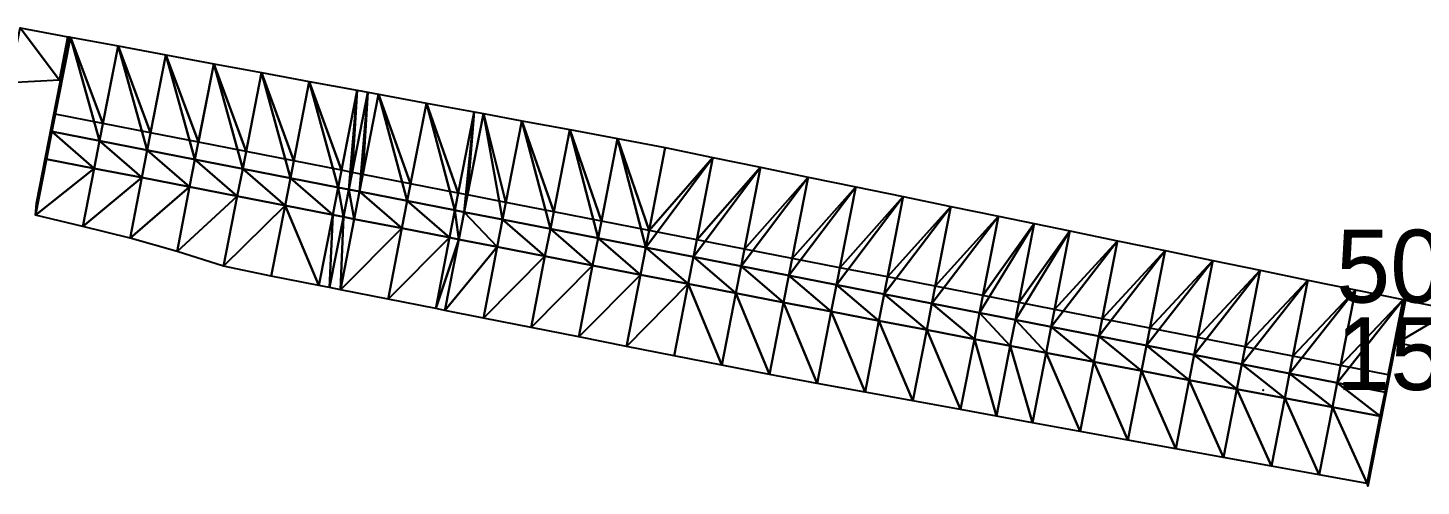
# Model space of a CAD drawing. Header units: metres. Extents: x 1882598 to 1885460, y 3171405 to 3171756.
# Drawn here: x 1884327.96 to 1884356.63, y 3171542.29 to 3171551.72 of the extents above; entities that cross this region are included whole.
import ezdxf

# ---------------------------------------------------------------- set-up
doc = ezdxf.new("R2010")
doc.units = ezdxf.units.M
doc.header["$MEASUREMENT"] = 0
doc.layers.add('pntelev', color=2, linetype='Continuous')
doc.layers.add('pntno', color=3, linetype='Continuous')
doc.layers.add('Triangles surfaces projet', color=7, linetype='Continuous', true_color=0x848484)

msp = doc.modelspace()

# ---------------------------------------------------------------- linework, layer by layer
msp.add_point((1884353.381, 3171544.266, 152.299))
at = {"layer": 'Triangles surfaces projet'}
for points in [[(1884328.614, 3171550.643, 150.926), (1884327.584, 3171550.587, 150.913), (1884327.806, 3171551.722, 150.942), (1884328.614, 3171550.643, 150.926)], [(1884328.614, 3171550.643, 151.276), (1884327.584, 3171550.587, 151.263), (1884327.806, 3171551.722, 151.292), (1884328.614, 3171550.643, 151.276)], [(1884328.614, 3171550.643, 150.926), (1884327.806, 3171551.722, 150.942), (1884328.79, 3171551.54, 150.949), (1884328.614, 3171550.643, 150.926)], [(1884328.79, 3171551.54, 151.299), (1884328.614, 3171550.643, 151.276), (1884327.806, 3171551.722, 151.292), (1884328.79, 3171551.54, 151.299)], [(1884329.441, 3171549.397, 150.907), (1884328.459, 3171549.589, 150.9), (1884328.839, 3171551.531, 150.949), (1884329.441, 3171549.397, 150.907)], [(1884328.839, 3171551.531, 150.949), (1884328.459, 3171549.589, 150.9), (1884328.481, 3171549.833, 150.906), (1884328.839, 3171551.531, 150.949)], [(1884328.481, 3171549.833, 150.906), (1884328.639, 3171550.638, 150.926), (1884328.814, 3171551.535, 150.949), (1884328.481, 3171549.833, 150.906)], [(1884328.481, 3171549.833, 150.906), (1884328.814, 3171551.535, 150.949), (1884328.839, 3171551.531, 150.949), (1884328.481, 3171549.833, 150.906)], [(1884328.528, 3171549.942, 151.259), (1884328.839, 3171551.531, 151.299), (1884329.509, 3171549.75, 151.266), (1884328.528, 3171549.942, 151.259)], [(1884328.839, 3171551.531, 151.299), (1884328.528, 3171549.942, 151.259), (1884328.55, 3171550.185, 151.265), (1884328.839, 3171551.531, 151.299)], [(1884328.55, 3171550.185, 151.265), (1884328.814, 3171551.535, 151.299), (1884328.839, 3171551.531, 151.299), (1884328.55, 3171550.185, 151.265)], [(1884328.814, 3171551.535, 151.299), (1884328.55, 3171550.185, 151.265), (1884328.639, 3171550.638, 151.276), (1884328.814, 3171551.535, 151.299)], [(1884328.614, 3171550.643, 150.926), (1884328.79, 3171551.54, 150.949), (1884328.639, 3171550.638, 150.926), (1884328.614, 3171550.643, 150.926)], [(1884328.614, 3171550.643, 151.276), (1884328.79, 3171551.54, 151.299), (1884328.639, 3171550.638, 151.276), (1884328.614, 3171550.643, 151.276)], [(1884328.814, 3171551.535, 150.949), (1884328.639, 3171550.638, 150.926), (1884328.79, 3171551.54, 150.949), (1884328.814, 3171551.535, 150.949)], [(1884328.814, 3171551.535, 151.299), (1884328.639, 3171550.638, 151.276), (1884328.79, 3171551.54, 151.299), (1884328.814, 3171551.535, 151.299)], [(1884328.839, 3171551.531, 150.949), (1884329.822, 3171551.349, 150.957), (1884329.441, 3171549.397, 150.907), (1884328.839, 3171551.531, 150.949)], [(1884329.509, 3171549.75, 151.266), (1884328.839, 3171551.531, 151.299), (1884329.822, 3171551.349, 151.307), (1884329.509, 3171549.75, 151.266)], [(1884329.822, 3171551.349, 150.957), (1884330.422, 3171549.205, 150.914), (1884329.441, 3171549.397, 150.907), (1884329.822, 3171551.349, 150.957)], [(1884330.491, 3171549.558, 151.273), (1884329.509, 3171549.75, 151.266), (1884329.822, 3171551.349, 151.307), (1884330.491, 3171549.558, 151.273)], [(1884330.422, 3171549.205, 150.914), (1884329.822, 3171551.349, 150.957), (1884330.805, 3171551.166, 150.964), (1884330.422, 3171549.205, 150.914)], [(1884330.805, 3171551.166, 151.314), (1884330.491, 3171549.558, 151.273), (1884329.822, 3171551.349, 151.307), (1884330.805, 3171551.166, 151.314)], [(1884331.403, 3171549.013, 150.921), (1884330.422, 3171549.205, 150.914), (1884330.805, 3171551.166, 150.964), (1884331.403, 3171549.013, 150.921)], [(1884331.472, 3171549.366, 151.28), (1884330.491, 3171549.558, 151.273), (1884330.805, 3171551.166, 151.314), (1884331.472, 3171549.366, 151.28)], [(1884330.805, 3171551.166, 150.964), (1884331.789, 3171550.984, 150.972), (1884331.403, 3171549.013, 150.921), (1884330.805, 3171551.166, 150.964)], [(1884331.789, 3171550.984, 151.322), (1884331.472, 3171549.366, 151.28), (1884330.805, 3171551.166, 151.314), (1884331.789, 3171550.984, 151.322)], [(1884332.385, 3171548.822, 150.928), (1884331.403, 3171549.013, 150.921), (1884331.789, 3171550.984, 150.972), (1884332.385, 3171548.822, 150.928)], [(1884332.454, 3171549.174, 151.287), (1884331.472, 3171549.366, 151.28), (1884331.789, 3171550.984, 151.322), (1884332.454, 3171549.174, 151.287)], [(1884332.772, 3171550.802, 150.979), (1884332.385, 3171548.822, 150.928), (1884331.789, 3171550.984, 150.972), (1884332.772, 3171550.802, 150.979)], [(1884332.772, 3171550.802, 151.329), (1884332.454, 3171549.174, 151.287), (1884331.789, 3171550.984, 151.322), (1884332.772, 3171550.802, 151.329)], [(1884332.385, 3171548.822, 150.928), (1884332.772, 3171550.802, 150.979), (1884333.366, 3171548.63, 150.936), (1884332.385, 3171548.822, 150.928)], [(1884333.435, 3171548.982, 151.295), (1884332.454, 3171549.174, 151.287), (1884332.772, 3171550.802, 151.329), (1884333.435, 3171548.982, 151.295)], [(1884332.772, 3171550.802, 150.979), (1884333.755, 3171550.62, 150.986), (1884333.366, 3171548.63, 150.936), (1884332.772, 3171550.802, 150.979)], [(1884333.755, 3171550.62, 151.336), (1884333.435, 3171548.982, 151.295), (1884332.772, 3171550.802, 151.329), (1884333.755, 3171550.62, 151.336)], [(1884328.368, 3171549.255, 150.891), (1884328.145, 3171548.115, 152.052), (1884328.639, 3171550.638, 150.926), (1884328.368, 3171549.255, 150.891)], [(1884328.368, 3171549.255, 150.891), (1884328.639, 3171550.638, 150.926), (1884328.481, 3171549.833, 150.906), (1884328.368, 3171549.255, 150.891)], [(1884334.348, 3171548.438, 150.943), (1884333.366, 3171548.63, 150.936), (1884333.755, 3171550.62, 150.986), (1884334.348, 3171548.438, 150.943)], [(1884334.416, 3171548.79, 151.302), (1884333.435, 3171548.982, 151.295), (1884333.755, 3171550.62, 151.336), (1884334.416, 3171548.79, 151.302)], [(1884334.739, 3171550.438, 150.994), (1884334.348, 3171548.438, 150.943), (1884333.755, 3171550.62, 150.986), (1884334.739, 3171550.438, 150.994)], [(1884334.739, 3171550.438, 151.344), (1884334.416, 3171548.79, 151.302), (1884333.755, 3171550.62, 151.336), (1884334.739, 3171550.438, 151.344)], [(1884334.348, 3171548.438, 150.943), (1884334.739, 3171550.438, 150.994), (1884334.568, 3171548.395, 150.944), (1884334.348, 3171548.438, 150.943)], [(1884334.637, 3171548.747, 151.303), (1884334.416, 3171548.79, 151.302), (1884334.739, 3171550.438, 151.344), (1884334.637, 3171548.747, 151.303)], [(1884334.96, 3171550.397, 150.995), (1884334.568, 3171548.395, 150.944), (1884334.739, 3171550.438, 150.994), (1884334.96, 3171550.397, 150.995)], [(1884334.568, 3171548.395, 150.944), (1884334.96, 3171550.397, 150.995), (1884334.789, 3171548.351, 150.946), (1884334.568, 3171548.395, 150.944)], [(1884334.96, 3171550.397, 151.345), (1884334.637, 3171548.747, 151.303), (1884334.739, 3171550.438, 151.344), (1884334.96, 3171550.397, 151.345)], [(1884334.858, 3171548.704, 151.305), (1884334.637, 3171548.747, 151.303), (1884334.96, 3171550.397, 151.345), (1884334.858, 3171548.704, 151.305)], [(1884335.181, 3171550.356, 150.997), (1884334.789, 3171548.351, 150.946), (1884334.96, 3171550.397, 150.995), (1884335.181, 3171550.356, 150.997)], [(1884335.181, 3171550.356, 150.997), (1884335.771, 3171548.159, 150.953), (1884334.789, 3171548.351, 150.946), (1884335.181, 3171550.356, 150.997)], [(1884335.181, 3171550.356, 151.347), (1884334.858, 3171548.704, 151.305), (1884334.96, 3171550.397, 151.345), (1884335.181, 3171550.356, 151.347)], [(1884335.84, 3171548.512, 151.312), (1884334.858, 3171548.704, 151.305), (1884335.181, 3171550.356, 151.347), (1884335.84, 3171548.512, 151.312)], [(1884335.181, 3171550.356, 150.997), (1884336.164, 3171550.173, 151.004), (1884335.771, 3171548.159, 150.953), (1884335.181, 3171550.356, 150.997)], [(1884336.164, 3171550.173, 151.354), (1884335.84, 3171548.512, 151.312), (1884335.181, 3171550.356, 151.347), (1884336.164, 3171550.173, 151.354)], [(1884335.771, 3171548.159, 150.953), (1884336.164, 3171550.173, 151.004), (1884336.752, 3171547.968, 150.96), (1884335.771, 3171548.159, 150.953)], [(1884336.821, 3171548.32, 151.319), (1884335.84, 3171548.512, 151.312), (1884336.164, 3171550.173, 151.354), (1884336.821, 3171548.32, 151.319)], [(1884336.164, 3171550.173, 151.004), (1884337.148, 3171549.991, 151.012), (1884336.752, 3171547.968, 150.96), (1884336.164, 3171550.173, 151.004)], [(1884337.148, 3171549.991, 151.362), (1884336.821, 3171548.32, 151.319), (1884336.164, 3171550.173, 151.354), (1884337.148, 3171549.991, 151.362)], [(1884336.943, 3171547.93, 150.962), (1884336.752, 3171547.968, 150.96), (1884337.148, 3171549.991, 151.012), (1884336.943, 3171547.93, 150.962)], [(1884337.012, 3171548.283, 151.321), (1884336.821, 3171548.32, 151.319), (1884337.148, 3171549.991, 151.362), (1884337.012, 3171548.283, 151.321)], [(1884337.339, 3171549.956, 151.013), (1884336.943, 3171547.93, 150.962), (1884337.148, 3171549.991, 151.012), (1884337.339, 3171549.956, 151.013)], [(1884336.943, 3171547.93, 150.962), (1884337.339, 3171549.956, 151.013), (1884337.733, 3171547.776, 150.967), (1884336.943, 3171547.93, 150.962)], [(1884337.339, 3171549.956, 151.363), (1884337.012, 3171548.283, 151.321), (1884337.148, 3171549.991, 151.362), (1884337.339, 3171549.956, 151.363)], [(1884337.802, 3171548.128, 151.326), (1884337.012, 3171548.283, 151.321), (1884337.339, 3171549.956, 151.363), (1884337.802, 3171548.128, 151.326)], [(1884337.733, 3171547.776, 150.967), (1884337.339, 3171549.956, 151.013), (1884338.131, 3171549.809, 151.019), (1884337.733, 3171547.776, 150.967)], [(1884338.131, 3171549.809, 151.369), (1884337.802, 3171548.128, 151.326), (1884337.339, 3171549.956, 151.363), (1884338.131, 3171549.809, 151.369)], [(1884328.368, 3171549.255, 150.891), (1884328.481, 3171549.833, 150.906), (1884328.459, 3171549.589, 150.9), (1884328.368, 3171549.255, 150.891)], [(1884337.733, 3171547.776, 150.967), (1884338.131, 3171549.809, 151.019), (1884338.715, 3171547.584, 150.974), (1884337.733, 3171547.776, 150.967)], [(1884338.784, 3171547.936, 151.333), (1884337.802, 3171548.128, 151.326), (1884338.131, 3171549.809, 151.369), (1884338.784, 3171547.936, 151.333)], [(1884339.114, 3171549.627, 151.026), (1884338.715, 3171547.584, 150.974), (1884338.131, 3171549.809, 151.019), (1884339.114, 3171549.627, 151.026)], [(1884339.114, 3171549.627, 151.376), (1884338.784, 3171547.936, 151.333), (1884338.131, 3171549.809, 151.369), (1884339.114, 3171549.627, 151.376)], [(1884338.715, 3171547.584, 150.974), (1884339.114, 3171549.627, 151.026), (1884339.696, 3171547.392, 150.981), (1884338.715, 3171547.584, 150.974)], [(1884339.765, 3171547.744, 151.34), (1884338.784, 3171547.936, 151.333), (1884339.114, 3171549.627, 151.376), (1884339.765, 3171547.744, 151.34)], [(1884340.098, 3171549.444, 151.033), (1884339.696, 3171547.392, 150.981), (1884339.114, 3171549.627, 151.026), (1884340.098, 3171549.444, 151.033)], [(1884340.098, 3171549.444, 151.383), (1884339.765, 3171547.744, 151.34), (1884339.114, 3171549.627, 151.376), (1884340.098, 3171549.444, 151.383)], [(1884328.459, 3171549.589, 150.9), (1884328.348, 3171549.022, 150.885), (1884328.368, 3171549.255, 150.891), (1884328.459, 3171549.589, 150.9)], [(1884329.33, 3171548.83, 150.893), (1884328.348, 3171549.022, 150.885), (1884328.459, 3171549.589, 150.9), (1884329.33, 3171548.83, 150.893)], [(1884329.441, 3171549.397, 150.907), (1884329.33, 3171548.83, 150.893), (1884328.459, 3171549.589, 150.9), (1884329.441, 3171549.397, 150.907)], [(1884330.311, 3171548.639, 150.9), (1884329.33, 3171548.83, 150.893), (1884329.441, 3171549.397, 150.907), (1884330.311, 3171548.639, 150.9)], [(1884329.441, 3171549.397, 150.907), (1884330.422, 3171549.205, 150.914), (1884330.311, 3171548.639, 150.9), (1884329.441, 3171549.397, 150.907)], [(1884340.098, 3171549.444, 151.033), (1884340.678, 3171547.2, 150.988), (1884339.696, 3171547.392, 150.981), (1884340.098, 3171549.444, 151.033)], [(1884340.747, 3171547.552, 151.347), (1884339.765, 3171547.744, 151.34), (1884340.098, 3171549.444, 151.383), (1884340.747, 3171547.552, 151.347)], [(1884341.08, 3171549.257, 151.04), (1884340.678, 3171547.2, 150.988), (1884340.098, 3171549.444, 151.033), (1884341.08, 3171549.257, 151.04)], [(1884341.08, 3171549.257, 151.39), (1884340.747, 3171547.552, 151.347), (1884340.098, 3171549.444, 151.383), (1884341.08, 3171549.257, 151.39)], [(1884328.368, 3171549.255, 150.891), (1884328.348, 3171549.022, 150.885), (1884328.145, 3171548.115, 152.052), (1884328.368, 3171549.255, 150.891)], [(1884331.293, 3171548.447, 150.907), (1884330.311, 3171548.639, 150.9), (1884330.422, 3171549.205, 150.914), (1884331.293, 3171548.447, 150.907)], [(1884331.293, 3171548.447, 150.907), (1884330.422, 3171549.205, 150.914), (1884331.403, 3171549.013, 150.921), (1884331.293, 3171548.447, 150.907)], [(1884340.678, 3171547.2, 150.988), (1884341.08, 3171549.257, 151.04), (1884342.059, 3171549.055, 151.046), (1884340.678, 3171547.2, 150.988)], [(1884342.059, 3171549.055, 151.046), (1884341.659, 3171547.008, 150.994), (1884340.678, 3171547.2, 150.988), (1884342.059, 3171549.055, 151.046)], [(1884342.059, 3171549.055, 151.396), (1884340.747, 3171547.552, 151.347), (1884341.08, 3171549.257, 151.39), (1884342.059, 3171549.055, 151.396)], [(1884341.728, 3171547.36, 151.353), (1884340.747, 3171547.552, 151.347), (1884342.059, 3171549.055, 151.396), (1884341.728, 3171547.36, 151.353)], [(1884342.059, 3171549.055, 151.046), (1884343.039, 3171548.853, 151.052), (1884341.659, 3171547.008, 150.994), (1884342.059, 3171549.055, 151.046)], [(1884343.039, 3171548.853, 151.402), (1884341.728, 3171547.36, 151.353), (1884342.059, 3171549.055, 151.396), (1884343.039, 3171548.853, 151.402)], [(1884328.122, 3171547.867, 152.062), (1884328.348, 3171549.022, 150.885), (1884329.33, 3171548.83, 150.893), (1884328.122, 3171547.867, 152.062)], [(1884328.348, 3171549.022, 150.885), (1884328.122, 3171547.867, 152.062), (1884328.145, 3171548.115, 152.052), (1884328.348, 3171549.022, 150.885)], [(1884329.33, 3171548.83, 150.893), (1884329.095, 3171547.63, 152.115), (1884328.122, 3171547.867, 152.062), (1884329.33, 3171548.83, 150.893)], [(1884329.095, 3171547.63, 152.115), (1884329.33, 3171548.83, 150.893), (1884330.311, 3171548.639, 150.9), (1884329.095, 3171547.63, 152.115)], [(1884332.274, 3171548.256, 150.914), (1884331.293, 3171548.447, 150.907), (1884331.403, 3171549.013, 150.921), (1884332.274, 3171548.256, 150.914)], [(1884332.385, 3171548.822, 150.928), (1884332.274, 3171548.256, 150.914), (1884331.403, 3171549.013, 150.921), (1884332.385, 3171548.822, 150.928)], [(1884332.274, 3171548.256, 150.914), (1884332.385, 3171548.822, 150.928), (1884333.256, 3171548.064, 150.921), (1884332.274, 3171548.256, 150.914)], [(1884333.256, 3171548.064, 150.921), (1884332.385, 3171548.822, 150.928), (1884333.366, 3171548.63, 150.936), (1884333.256, 3171548.064, 150.921)], [(1884341.659, 3171547.008, 150.994), (1884343.039, 3171548.853, 151.052), (1884342.641, 3171546.816, 151), (1884341.659, 3171547.008, 150.994)], [(1884342.709, 3171547.168, 151.359), (1884341.728, 3171547.36, 151.353), (1884343.039, 3171548.853, 151.402), (1884342.709, 3171547.168, 151.359)], [(1884344.018, 3171548.651, 151.058), (1884342.641, 3171546.816, 151), (1884343.039, 3171548.853, 151.052), (1884344.018, 3171548.651, 151.058)], [(1884344.018, 3171548.651, 151.408), (1884342.709, 3171547.168, 151.359), (1884343.039, 3171548.853, 151.402), (1884344.018, 3171548.651, 151.408)], [(1884329.095, 3171547.63, 152.115), (1884330.311, 3171548.639, 150.9), (1884330.068, 3171547.393, 152.169), (1884329.095, 3171547.63, 152.115)], [(1884330.311, 3171548.639, 150.9), (1884331.293, 3171548.447, 150.907), (1884330.068, 3171547.393, 152.169), (1884330.311, 3171548.639, 150.9)], [(1884333.256, 3171548.064, 150.921), (1884333.366, 3171548.63, 150.936), (1884334.237, 3171547.872, 150.928), (1884333.256, 3171548.064, 150.921)], [(1884334.348, 3171548.438, 150.943), (1884334.237, 3171547.872, 150.928), (1884333.366, 3171548.63, 150.936), (1884334.348, 3171548.438, 150.943)], [(1884344.018, 3171548.651, 151.058), (1884343.622, 3171546.624, 151.007), (1884342.641, 3171546.816, 151), (1884344.018, 3171548.651, 151.058)], [(1884343.691, 3171546.977, 151.366), (1884342.709, 3171547.168, 151.359), (1884344.018, 3171548.651, 151.408), (1884343.691, 3171546.977, 151.366)], [(1884344.018, 3171548.651, 151.058), (1884344.998, 3171548.449, 151.064), (1884343.622, 3171546.624, 151.007), (1884344.018, 3171548.651, 151.058)], [(1884344.998, 3171548.449, 151.414), (1884343.691, 3171546.977, 151.366), (1884344.018, 3171548.651, 151.408), (1884344.998, 3171548.449, 151.414)], [(1884331.293, 3171548.447, 150.907), (1884331.033, 3171547.119, 152.261), (1884330.068, 3171547.393, 152.169), (1884331.293, 3171548.447, 150.907)], [(1884332.274, 3171548.256, 150.914), (1884331.033, 3171547.119, 152.261), (1884331.293, 3171548.447, 150.907), (1884332.274, 3171548.256, 150.914)], [(1884332.274, 3171548.256, 150.914), (1884331.992, 3171546.815, 152.382), (1884331.033, 3171547.119, 152.261), (1884332.274, 3171548.256, 150.914)], [(1884331.992, 3171546.815, 152.382), (1884332.274, 3171548.256, 150.914), (1884333.256, 3171548.064, 150.921), (1884331.992, 3171546.815, 152.382)], [(1884334.458, 3171547.829, 150.93), (1884334.237, 3171547.872, 150.928), (1884334.348, 3171548.438, 150.943), (1884334.458, 3171547.829, 150.93)], [(1884334.348, 3171548.438, 150.943), (1884334.568, 3171548.395, 150.944), (1884334.458, 3171547.829, 150.93), (1884334.348, 3171548.438, 150.943)], [(1884334.679, 3171547.786, 150.932), (1884334.458, 3171547.829, 150.93), (1884334.568, 3171548.395, 150.944), (1884334.679, 3171547.786, 150.932)], [(1884334.568, 3171548.395, 150.944), (1884334.789, 3171548.351, 150.946), (1884334.679, 3171547.786, 150.932), (1884334.568, 3171548.395, 150.944)], [(1884334.789, 3171548.351, 150.946), (1884335.66, 3171547.595, 150.939), (1884334.679, 3171547.786, 150.932), (1884334.789, 3171548.351, 150.946)], [(1884335.771, 3171548.159, 150.953), (1884335.66, 3171547.595, 150.939), (1884334.789, 3171548.351, 150.946), (1884335.771, 3171548.159, 150.953)], [(1884343.622, 3171546.624, 151.007), (1884344.998, 3171548.449, 151.064), (1884344.603, 3171546.432, 151.012), (1884343.622, 3171546.624, 151.007)], [(1884344.672, 3171546.785, 151.371), (1884343.691, 3171546.977, 151.366), (1884344.998, 3171548.449, 151.414), (1884344.672, 3171546.785, 151.371)], [(1884345.977, 3171548.247, 151.069), (1884344.603, 3171546.432, 151.012), (1884344.998, 3171548.449, 151.064), (1884345.977, 3171548.247, 151.069)], [(1884344.603, 3171546.432, 151.012), (1884345.977, 3171548.247, 151.069), (1884345.585, 3171546.24, 151.018), (1884344.603, 3171546.432, 151.012)], [(1884345.977, 3171548.247, 151.419), (1884344.672, 3171546.785, 151.371), (1884344.998, 3171548.449, 151.414), (1884345.977, 3171548.247, 151.419)], [(1884345.654, 3171546.593, 151.377), (1884344.672, 3171546.785, 151.371), (1884345.977, 3171548.247, 151.419), (1884345.654, 3171546.593, 151.377)], [(1884346.957, 3171548.045, 151.075), (1884345.585, 3171546.24, 151.018), (1884345.977, 3171548.247, 151.069), (1884346.957, 3171548.045, 151.075)], [(1884346.957, 3171548.045, 151.425), (1884345.654, 3171546.593, 151.377), (1884345.977, 3171548.247, 151.419), (1884346.957, 3171548.045, 151.425)], [(1884331.992, 3171546.815, 152.382), (1884333.256, 3171548.064, 150.921), (1884332.971, 3171546.609, 152.404), (1884331.992, 3171546.815, 152.382)], [(1884333.953, 3171546.417, 152.411), (1884332.971, 3171546.609, 152.404), (1884333.256, 3171548.064, 150.921), (1884333.953, 3171546.417, 152.411)], [(1884333.256, 3171548.064, 150.921), (1884334.237, 3171547.872, 150.928), (1884333.953, 3171546.417, 152.411), (1884333.256, 3171548.064, 150.921)], [(1884335.66, 3171547.595, 150.939), (1884335.771, 3171548.159, 150.953), (1884336.642, 3171547.403, 150.946), (1884335.66, 3171547.595, 150.939)], [(1884335.771, 3171548.159, 150.953), (1884336.752, 3171547.968, 150.96), (1884336.642, 3171547.403, 150.946), (1884335.771, 3171548.159, 150.953)], [(1884336.752, 3171547.968, 150.96), (1884336.832, 3171547.366, 150.947), (1884336.642, 3171547.403, 150.946), (1884336.752, 3171547.968, 150.96)], [(1884336.943, 3171547.93, 150.962), (1884336.832, 3171547.366, 150.947), (1884336.752, 3171547.968, 150.96), (1884336.943, 3171547.93, 150.962)], [(1884336.832, 3171547.366, 150.947), (1884336.943, 3171547.93, 150.962), (1884337.623, 3171547.212, 150.953), (1884336.832, 3171547.366, 150.947)], [(1884337.623, 3171547.212, 150.953), (1884336.943, 3171547.93, 150.962), (1884337.733, 3171547.776, 150.967), (1884337.623, 3171547.212, 150.953)], [(1884346.566, 3171546.048, 151.024), (1884345.585, 3171546.24, 151.018), (1884346.957, 3171548.045, 151.075), (1884346.566, 3171546.048, 151.024)], [(1884346.635, 3171546.401, 151.383), (1884345.654, 3171546.593, 151.377), (1884346.957, 3171548.045, 151.425), (1884346.635, 3171546.401, 151.383)], [(1884346.566, 3171546.048, 151.024), (1884346.957, 3171548.045, 151.075), (1884347.936, 3171547.843, 151.08), (1884346.566, 3171546.048, 151.024)], [(1884347.936, 3171547.843, 151.43), (1884346.635, 3171546.401, 151.383), (1884346.957, 3171548.045, 151.425), (1884347.936, 3171547.843, 151.43)], [(1884334.173, 3171546.374, 152.413), (1884333.953, 3171546.417, 152.411), (1884334.237, 3171547.872, 150.928), (1884334.173, 3171546.374, 152.413)], [(1884334.458, 3171547.829, 150.93), (1884334.173, 3171546.374, 152.413), (1884334.237, 3171547.872, 150.928), (1884334.458, 3171547.829, 150.93)], [(1884334.394, 3171546.331, 152.414), (1884334.173, 3171546.374, 152.413), (1884334.458, 3171547.829, 150.93), (1884334.394, 3171546.331, 152.414)], [(1884334.679, 3171547.786, 150.932), (1884334.394, 3171546.331, 152.414), (1884334.458, 3171547.829, 150.93), (1884334.679, 3171547.786, 150.932)], [(1884334.394, 3171546.331, 152.414), (1884334.679, 3171547.786, 150.932), (1884335.66, 3171547.595, 150.939), (1884334.394, 3171546.331, 152.414)], [(1884338.605, 3171547.021, 150.96), (1884337.623, 3171547.212, 150.953), (1884337.733, 3171547.776, 150.967), (1884338.605, 3171547.021, 150.96)], [(1884338.715, 3171547.584, 150.974), (1884338.605, 3171547.021, 150.96), (1884337.733, 3171547.776, 150.967), (1884338.715, 3171547.584, 150.974)], [(1884347.936, 3171547.843, 151.08), (1884347.548, 3171545.857, 151.029), (1884346.566, 3171546.048, 151.024), (1884347.936, 3171547.843, 151.08)], [(1884347.616, 3171546.209, 151.388), (1884346.635, 3171546.401, 151.383), (1884347.936, 3171547.843, 151.43), (1884347.616, 3171546.209, 151.388)], [(1884347.548, 3171545.857, 151.029), (1884347.936, 3171547.843, 151.08), (1884348.671, 3171547.692, 151.084), (1884347.548, 3171545.857, 151.029)], [(1884348.284, 3171545.713, 151.033), (1884347.548, 3171545.857, 151.029), (1884348.671, 3171547.692, 151.084), (1884348.284, 3171545.713, 151.033)], [(1884348.671, 3171547.692, 151.434), (1884347.616, 3171546.209, 151.388), (1884347.936, 3171547.843, 151.43), (1884348.671, 3171547.692, 151.434)], [(1884348.353, 3171546.065, 151.392), (1884347.616, 3171546.209, 151.388), (1884348.671, 3171547.692, 151.434), (1884348.353, 3171546.065, 151.392)], [(1884348.284, 3171545.713, 151.033), (1884348.671, 3171547.692, 151.084), (1884349.405, 3171547.54, 151.087), (1884348.284, 3171545.713, 151.033)], [(1884349.405, 3171547.54, 151.437), (1884348.353, 3171546.065, 151.392), (1884348.671, 3171547.692, 151.434), (1884349.405, 3171547.54, 151.437)], [(1884335.66, 3171547.595, 150.939), (1884335.375, 3171546.136, 152.425), (1884334.394, 3171546.331, 152.414), (1884335.66, 3171547.595, 150.939)], [(1884335.375, 3171546.136, 152.425), (1884335.66, 3171547.595, 150.939), (1884336.642, 3171547.403, 150.946), (1884335.375, 3171546.136, 152.425)], [(1884336.642, 3171547.403, 150.946), (1884336.356, 3171545.942, 152.435), (1884335.375, 3171546.136, 152.425), (1884336.642, 3171547.403, 150.946)], [(1884336.642, 3171547.403, 150.946), (1884336.832, 3171547.366, 150.947), (1884336.356, 3171545.942, 152.435), (1884336.642, 3171547.403, 150.946)], [(1884336.356, 3171545.942, 152.435), (1884336.832, 3171547.366, 150.947), (1884336.547, 3171545.904, 152.437), (1884336.356, 3171545.942, 152.435)], [(1884337.623, 3171547.212, 150.953), (1884336.547, 3171545.904, 152.437), (1884336.832, 3171547.366, 150.947), (1884337.623, 3171547.212, 150.953)], [(1884339.586, 3171546.83, 150.967), (1884338.605, 3171547.021, 150.96), (1884338.715, 3171547.584, 150.974), (1884339.586, 3171546.83, 150.967)], [(1884338.715, 3171547.584, 150.974), (1884339.696, 3171547.392, 150.981), (1884339.586, 3171546.83, 150.967), (1884338.715, 3171547.584, 150.974)], [(1884339.586, 3171546.83, 150.967), (1884339.696, 3171547.392, 150.981), (1884340.568, 3171546.639, 150.973), (1884339.586, 3171546.83, 150.967)], [(1884340.678, 3171547.2, 150.988), (1884340.568, 3171546.639, 150.973), (1884339.696, 3171547.392, 150.981), (1884340.678, 3171547.2, 150.988)], [(1884349.02, 3171545.569, 151.037), (1884348.284, 3171545.713, 151.033), (1884349.405, 3171547.54, 151.087), (1884349.02, 3171545.569, 151.037)], [(1884349.089, 3171545.921, 151.396), (1884348.353, 3171546.065, 151.392), (1884349.405, 3171547.54, 151.437), (1884349.089, 3171545.921, 151.396)], [(1884349.405, 3171547.54, 151.087), (1884350.385, 3171547.338, 151.092), (1884349.02, 3171545.569, 151.037), (1884349.405, 3171547.54, 151.087)], [(1884349.02, 3171545.569, 151.037), (1884350.385, 3171547.338, 151.092), (1884350.001, 3171545.377, 151.042), (1884349.02, 3171545.569, 151.037)], [(1884350.385, 3171547.338, 151.442), (1884349.089, 3171545.921, 151.396), (1884349.405, 3171547.54, 151.437), (1884350.385, 3171547.338, 151.442)], [(1884350.07, 3171545.729, 151.401), (1884349.089, 3171545.921, 151.396), (1884350.385, 3171547.338, 151.442), (1884350.07, 3171545.729, 151.401)], [(1884350.001, 3171545.377, 151.042), (1884350.385, 3171547.338, 151.092), (1884351.364, 3171547.136, 151.097), (1884350.001, 3171545.377, 151.042)], [(1884351.364, 3171547.136, 151.447), (1884350.07, 3171545.729, 151.401), (1884350.385, 3171547.338, 151.442), (1884351.364, 3171547.136, 151.447)], [(1884337.623, 3171547.212, 150.953), (1884337.337, 3171545.747, 152.446), (1884336.547, 3171545.904, 152.437), (1884337.623, 3171547.212, 150.953)], [(1884337.337, 3171545.747, 152.446), (1884337.623, 3171547.212, 150.953), (1884338.605, 3171547.021, 150.96), (1884337.337, 3171545.747, 152.446)], [(1884341.55, 3171546.449, 150.98), (1884340.568, 3171546.639, 150.973), (1884340.678, 3171547.2, 150.988), (1884341.55, 3171546.449, 150.98)], [(1884341.659, 3171547.008, 150.994), (1884341.55, 3171546.449, 150.98), (1884340.678, 3171547.2, 150.988), (1884341.659, 3171547.008, 150.994)], [(1884351.364, 3171547.136, 151.097), (1884350.983, 3171545.185, 151.047), (1884350.001, 3171545.377, 151.042), (1884351.364, 3171547.136, 151.097)], [(1884351.051, 3171545.537, 151.406), (1884350.07, 3171545.729, 151.401), (1884351.364, 3171547.136, 151.447), (1884351.051, 3171545.537, 151.406)], [(1884350.983, 3171545.185, 151.047), (1884351.364, 3171547.136, 151.097), (1884352.344, 3171546.935, 151.101), (1884350.983, 3171545.185, 151.047)], [(1884352.344, 3171546.935, 151.451), (1884351.051, 3171545.537, 151.406), (1884351.364, 3171547.136, 151.447), (1884352.344, 3171546.935, 151.451)], [(1884338.605, 3171547.021, 150.96), (1884338.318, 3171545.552, 152.456), (1884337.337, 3171545.747, 152.446), (1884338.605, 3171547.021, 150.96)], [(1884338.318, 3171545.552, 152.456), (1884338.605, 3171547.021, 150.96), (1884339.586, 3171546.83, 150.967), (1884338.318, 3171545.552, 152.456)], [(1884338.318, 3171545.552, 152.456), (1884339.586, 3171546.83, 150.967), (1884339.299, 3171545.358, 152.466), (1884338.318, 3171545.552, 152.456)], [(1884340.568, 3171546.639, 150.973), (1884339.299, 3171545.358, 152.466), (1884339.586, 3171546.83, 150.967), (1884340.568, 3171546.639, 150.973)], [(1884341.55, 3171546.449, 150.98), (1884341.659, 3171547.008, 150.994), (1884342.532, 3171546.259, 150.986), (1884341.55, 3171546.449, 150.98)], [(1884341.659, 3171547.008, 150.994), (1884342.641, 3171546.816, 151), (1884342.532, 3171546.259, 150.986), (1884341.659, 3171547.008, 150.994)], [(1884342.532, 3171546.259, 150.986), (1884342.641, 3171546.816, 151), (1884343.513, 3171546.07, 150.992), (1884342.532, 3171546.259, 150.986)], [(1884343.513, 3171546.07, 150.992), (1884342.641, 3171546.816, 151), (1884343.622, 3171546.624, 151.007), (1884343.513, 3171546.07, 150.992)], [(1884350.983, 3171545.185, 151.047), (1884352.344, 3171546.935, 151.101), (1884351.964, 3171544.993, 151.052), (1884350.983, 3171545.185, 151.047)], [(1884352.033, 3171545.345, 151.411), (1884351.051, 3171545.537, 151.406), (1884352.344, 3171546.935, 151.451), (1884352.033, 3171545.345, 151.411)], [(1884352.344, 3171546.935, 151.101), (1884353.323, 3171546.733, 151.105), (1884351.964, 3171544.993, 151.052), (1884352.344, 3171546.935, 151.101)], [(1884353.323, 3171546.733, 151.455), (1884352.033, 3171545.345, 151.411), (1884352.344, 3171546.935, 151.451), (1884353.323, 3171546.733, 151.455)], [(1884340.28, 3171545.164, 152.477), (1884339.299, 3171545.358, 152.466), (1884340.568, 3171546.639, 150.973), (1884340.28, 3171545.164, 152.477)], [(1884341.55, 3171546.449, 150.98), (1884340.28, 3171545.164, 152.477), (1884340.568, 3171546.639, 150.973), (1884341.55, 3171546.449, 150.98)], [(1884341.55, 3171546.449, 150.98), (1884341.261, 3171544.97, 152.487), (1884340.28, 3171545.164, 152.477), (1884341.55, 3171546.449, 150.98)], [(1884341.261, 3171544.97, 152.487), (1884341.55, 3171546.449, 150.98), (1884342.242, 3171544.776, 152.497), (1884341.261, 3171544.97, 152.487)], [(1884341.55, 3171546.449, 150.98), (1884342.532, 3171546.259, 150.986), (1884342.242, 3171544.776, 152.497), (1884341.55, 3171546.449, 150.98)], [(1884344.495, 3171545.88, 150.998), (1884343.513, 3171546.07, 150.992), (1884343.622, 3171546.624, 151.007), (1884344.495, 3171545.88, 150.998)], [(1884344.603, 3171546.432, 151.012), (1884344.495, 3171545.88, 150.998), (1884343.622, 3171546.624, 151.007), (1884344.603, 3171546.432, 151.012)], [(1884351.964, 3171544.993, 151.052), (1884353.323, 3171546.733, 151.105), (1884352.945, 3171544.801, 151.056), (1884351.964, 3171544.993, 151.052)], [(1884353.014, 3171545.153, 151.415), (1884352.033, 3171545.345, 151.411), (1884353.323, 3171546.733, 151.455), (1884353.014, 3171545.153, 151.415)], [(1884354.302, 3171546.531, 151.11), (1884352.945, 3171544.801, 151.056), (1884353.323, 3171546.733, 151.105), (1884354.302, 3171546.531, 151.11)], [(1884353.927, 3171544.609, 151.061), (1884352.945, 3171544.801, 151.056), (1884354.302, 3171546.531, 151.11), (1884353.927, 3171544.609, 151.061)], [(1884354.302, 3171546.531, 151.46), (1884353.014, 3171545.153, 151.415), (1884353.323, 3171546.733, 151.455), (1884354.302, 3171546.531, 151.46)], [(1884353.996, 3171544.961, 151.42), (1884353.014, 3171545.153, 151.415), (1884354.302, 3171546.531, 151.46), (1884353.996, 3171544.961, 151.42)], [(1884355.282, 3171546.329, 151.113), (1884353.927, 3171544.609, 151.061), (1884354.302, 3171546.531, 151.11), (1884355.282, 3171546.329, 151.113)], [(1884355.282, 3171546.329, 151.463), (1884353.996, 3171544.961, 151.42), (1884354.302, 3171546.531, 151.46), (1884355.282, 3171546.329, 151.463)], [(1884342.242, 3171544.776, 152.497), (1884342.532, 3171546.259, 150.986), (1884343.223, 3171544.583, 152.507), (1884342.242, 3171544.776, 152.497)], [(1884343.513, 3171546.07, 150.992), (1884343.223, 3171544.583, 152.507), (1884342.532, 3171546.259, 150.986), (1884343.513, 3171546.07, 150.992)], [(1884344.603, 3171546.432, 151.012), (1884345.477, 3171545.691, 151.004), (1884344.495, 3171545.88, 150.998), (1884344.603, 3171546.432, 151.012)], [(1884345.477, 3171545.691, 151.004), (1884344.603, 3171546.432, 151.012), (1884345.585, 3171546.24, 151.018), (1884345.477, 3171545.691, 151.004)], [(1884346.459, 3171545.503, 151.01), (1884345.477, 3171545.691, 151.004), (1884345.585, 3171546.24, 151.018), (1884346.459, 3171545.503, 151.01)], [(1884346.566, 3171546.048, 151.024), (1884346.459, 3171545.503, 151.01), (1884345.585, 3171546.24, 151.018), (1884346.566, 3171546.048, 151.024)], [(1884353.927, 3171544.609, 151.061), (1884355.282, 3171546.329, 151.113), (1884354.908, 3171544.417, 151.065), (1884353.927, 3171544.609, 151.061)], [(1884354.977, 3171544.77, 151.424), (1884353.996, 3171544.961, 151.42), (1884355.282, 3171546.329, 151.463), (1884354.977, 3171544.77, 151.424)], [(1884355.282, 3171546.329, 151.113), (1884356.261, 3171546.127, 151.117), (1884354.908, 3171544.417, 151.065), (1884355.282, 3171546.329, 151.113)], [(1884356.261, 3171546.127, 151.467), (1884354.977, 3171544.77, 151.424), (1884355.282, 3171546.329, 151.463), (1884356.261, 3171546.127, 151.467)], [(1884343.223, 3171544.583, 152.507), (1884343.513, 3171546.07, 150.992), (1884344.206, 3171544.403, 152.504), (1884343.223, 3171544.583, 152.507)], [(1884344.206, 3171544.403, 152.504), (1884343.513, 3171546.07, 150.992), (1884344.495, 3171545.88, 150.998), (1884344.206, 3171544.403, 152.504)], [(1884344.495, 3171545.88, 150.998), (1884345.19, 3171544.222, 152.501), (1884344.206, 3171544.403, 152.504), (1884344.495, 3171545.88, 150.998)], [(1884344.495, 3171545.88, 150.998), (1884345.477, 3171545.691, 151.004), (1884345.19, 3171544.222, 152.501), (1884344.495, 3171545.88, 150.998)], [(1884346.566, 3171546.048, 151.024), (1884347.442, 3171545.314, 151.016), (1884346.459, 3171545.503, 151.01), (1884346.566, 3171546.048, 151.024)], [(1884346.566, 3171546.048, 151.024), (1884347.548, 3171545.857, 151.029), (1884347.442, 3171545.314, 151.016), (1884346.566, 3171546.048, 151.024)], [(1884356.261, 3171546.127, 151.117), (1884355.89, 3171544.225, 151.069), (1884354.908, 3171544.417, 151.065), (1884356.261, 3171546.127, 151.117)], [(1884356.261, 3171546.127, 151.467), (1884355.958, 3171544.578, 151.428), (1884354.977, 3171544.77, 151.424), (1884356.261, 3171546.127, 151.467)], [(1884356.261, 3171546.127, 151.117), (1884356.114, 3171545.241, 151.095), (1884355.89, 3171544.225, 151.069), (1884356.261, 3171546.127, 151.117)], [(1884355.958, 3171544.578, 151.428), (1884356.261, 3171546.127, 151.467), (1884356.114, 3171545.241, 151.445), (1884355.958, 3171544.578, 151.428)], [(1884356.286, 3171546.122, 151.117), (1884356.114, 3171545.241, 151.095), (1884356.261, 3171546.127, 151.117), (1884356.286, 3171546.122, 151.117)], [(1884356.286, 3171546.122, 151.467), (1884356.114, 3171545.241, 151.445), (1884356.261, 3171546.127, 151.467), (1884356.286, 3171546.122, 151.467)], [(1884356.286, 3171546.122, 151.117), (1884356.31, 3171546.116, 151.117), (1884356.114, 3171545.241, 151.095), (1884356.286, 3171546.122, 151.117)], [(1884356.31, 3171546.116, 151.467), (1884356.114, 3171545.241, 151.445), (1884356.286, 3171546.122, 151.467), (1884356.31, 3171546.116, 151.467)], [(1884356.114, 3171545.241, 151.095), (1884356.31, 3171546.116, 151.117), (1884356.138, 3171545.236, 151.095), (1884356.114, 3171545.241, 151.095)], [(1884356.138, 3171545.236, 151.445), (1884356.114, 3171545.241, 151.445), (1884356.31, 3171546.116, 151.467), (1884356.138, 3171545.236, 151.445)], [(1884356.138, 3171545.236, 151.095), (1884356.31, 3171546.116, 151.117), (1884357.29, 3171545.914, 151.121), (1884356.138, 3171545.236, 151.095)], [(1884357.29, 3171545.914, 151.471), (1884356.138, 3171545.236, 151.445), (1884356.31, 3171546.116, 151.467), (1884357.29, 3171545.914, 151.471)], [(1884357.29, 3171545.914, 151.121), (1884357.118, 3171545.034, 151.099), (1884356.138, 3171545.236, 151.095), (1884357.29, 3171545.914, 151.121)], [(1884357.118, 3171545.034, 151.449), (1884356.138, 3171545.236, 151.445), (1884357.29, 3171545.914, 151.471), (1884357.118, 3171545.034, 151.449)], [(1884345.477, 3171545.691, 151.004), (1884346.174, 3171544.042, 152.499), (1884345.19, 3171544.222, 152.501), (1884345.477, 3171545.691, 151.004)], [(1884346.459, 3171545.503, 151.01), (1884346.174, 3171544.042, 152.499), (1884345.477, 3171545.691, 151.004), (1884346.459, 3171545.503, 151.01)], [(1884347.442, 3171545.314, 151.016), (1884347.548, 3171545.857, 151.029), (1884348.178, 3171545.173, 151.02), (1884347.442, 3171545.314, 151.016)], [(1884348.178, 3171545.173, 151.02), (1884347.548, 3171545.857, 151.029), (1884348.284, 3171545.713, 151.033), (1884348.178, 3171545.173, 151.02)], [(1884348.915, 3171545.033, 151.024), (1884348.178, 3171545.173, 151.02), (1884348.284, 3171545.713, 151.033), (1884348.915, 3171545.033, 151.024)], [(1884348.284, 3171545.713, 151.033), (1884349.02, 3171545.569, 151.037), (1884348.915, 3171545.033, 151.024), (1884348.284, 3171545.713, 151.033)], [(1884346.174, 3171544.042, 152.499), (1884346.459, 3171545.503, 151.01), (1884347.157, 3171543.862, 152.496), (1884346.174, 3171544.042, 152.499)], [(1884347.157, 3171543.862, 152.496), (1884346.459, 3171545.503, 151.01), (1884347.442, 3171545.314, 151.016), (1884347.157, 3171543.862, 152.496)], [(1884347.157, 3171543.862, 152.496), (1884347.442, 3171545.314, 151.016), (1884347.895, 3171543.727, 152.494), (1884347.157, 3171543.862, 152.496)], [(1884347.895, 3171543.727, 152.494), (1884347.442, 3171545.314, 151.016), (1884348.178, 3171545.173, 151.02), (1884347.895, 3171543.727, 152.494)], [(1884348.915, 3171545.033, 151.024), (1884349.02, 3171545.569, 151.037), (1884349.897, 3171544.845, 151.029), (1884348.915, 3171545.033, 151.024)], [(1884350.001, 3171545.377, 151.042), (1884349.897, 3171544.845, 151.029), (1884349.02, 3171545.569, 151.037), (1884350.001, 3171545.377, 151.042)], [(1884350.001, 3171545.377, 151.042), (1884350.879, 3171544.658, 151.034), (1884349.897, 3171544.845, 151.029), (1884350.001, 3171545.377, 151.042)], [(1884350.983, 3171545.185, 151.047), (1884350.879, 3171544.658, 151.034), (1884350.001, 3171545.377, 151.042), (1884350.983, 3171545.185, 151.047)], [(1884347.895, 3171543.727, 152.494), (1884348.178, 3171545.173, 151.02), (1884348.633, 3171543.592, 152.491), (1884347.895, 3171543.727, 152.494)], [(1884348.633, 3171543.592, 152.491), (1884348.178, 3171545.173, 151.02), (1884348.915, 3171545.033, 151.024), (1884348.633, 3171543.592, 152.491)], [(1884349.617, 3171543.412, 152.489), (1884348.633, 3171543.592, 152.491), (1884348.915, 3171545.033, 151.024), (1884349.617, 3171543.412, 152.489)], [(1884349.897, 3171544.845, 151.029), (1884349.617, 3171543.412, 152.489), (1884348.915, 3171545.033, 151.024), (1884349.897, 3171544.845, 151.029)], [(1884350.879, 3171544.658, 151.034), (1884350.983, 3171545.185, 151.047), (1884351.862, 3171544.471, 151.038), (1884350.879, 3171544.658, 151.034)], [(1884351.862, 3171544.471, 151.038), (1884350.983, 3171545.185, 151.047), (1884351.964, 3171544.993, 151.052), (1884351.862, 3171544.471, 151.038)], [(1884355.536, 3171542.287, 152.478), (1884355.809, 3171543.683, 151.055), (1884356.114, 3171545.241, 151.095), (1884355.536, 3171542.287, 152.478)], [(1884355.906, 3171544.18, 151.068), (1884356.114, 3171545.241, 151.095), (1884355.809, 3171543.683, 151.055), (1884355.906, 3171544.18, 151.068)], [(1884356.114, 3171545.241, 151.095), (1884355.906, 3171544.18, 151.068), (1884355.89, 3171544.225, 151.069), (1884356.114, 3171545.241, 151.095)], [(1884355.958, 3171544.578, 151.428), (1884356.114, 3171545.241, 151.445), (1884355.975, 3171544.533, 151.427), (1884355.958, 3171544.578, 151.428)], [(1884349.617, 3171543.412, 152.489), (1884349.897, 3171544.845, 151.029), (1884350.601, 3171543.233, 152.486), (1884349.617, 3171543.412, 152.489)], [(1884350.879, 3171544.658, 151.034), (1884350.601, 3171543.233, 152.486), (1884349.897, 3171544.845, 151.029), (1884350.879, 3171544.658, 151.034)], [(1884351.964, 3171544.993, 151.052), (1884352.844, 3171544.285, 151.043), (1884351.862, 3171544.471, 151.038), (1884351.964, 3171544.993, 151.052)], [(1884351.964, 3171544.993, 151.052), (1884352.945, 3171544.801, 151.056), (1884352.844, 3171544.285, 151.043), (1884351.964, 3171544.993, 151.052)], [(1884352.945, 3171544.801, 151.056), (1884353.827, 3171544.098, 151.048), (1884352.844, 3171544.285, 151.043), (1884352.945, 3171544.801, 151.056)], [(1884353.927, 3171544.609, 151.061), (1884353.827, 3171544.098, 151.048), (1884352.945, 3171544.801, 151.056), (1884353.927, 3171544.609, 151.061)], [(1884350.879, 3171544.658, 151.034), (1884351.585, 3171543.054, 152.483), (1884350.601, 3171543.233, 152.486), (1884350.879, 3171544.658, 151.034)], [(1884350.879, 3171544.658, 151.034), (1884351.862, 3171544.471, 151.038), (1884351.585, 3171543.054, 152.483), (1884350.879, 3171544.658, 151.034)], [(1884351.585, 3171543.054, 152.483), (1884351.862, 3171544.471, 151.038), (1884352.569, 3171542.875, 152.479), (1884351.585, 3171543.054, 152.483)], [(1884352.569, 3171542.875, 152.479), (1884351.862, 3171544.471, 151.038), (1884352.844, 3171544.285, 151.043), (1884352.569, 3171542.875, 152.479)], [(1884353.927, 3171544.609, 151.061), (1884354.809, 3171543.913, 151.052), (1884353.827, 3171544.098, 151.048), (1884353.927, 3171544.609, 151.061)], [(1884353.927, 3171544.609, 151.061), (1884354.908, 3171544.417, 151.065), (1884354.809, 3171543.913, 151.052), (1884353.927, 3171544.609, 151.061)], [(1884352.844, 3171544.285, 151.043), (1884353.553, 3171542.696, 152.476), (1884352.569, 3171542.875, 152.479), (1884352.844, 3171544.285, 151.043)], [(1884353.827, 3171544.098, 151.048), (1884353.553, 3171542.696, 152.476), (1884352.844, 3171544.285, 151.043), (1884353.827, 3171544.098, 151.048)], [(1884354.809, 3171543.913, 151.052), (1884354.908, 3171544.417, 151.065), (1884355.792, 3171543.727, 151.056), (1884354.809, 3171543.913, 151.052)], [(1884355.792, 3171543.727, 151.056), (1884354.908, 3171544.417, 151.065), (1884355.89, 3171544.225, 151.069), (1884355.792, 3171543.727, 151.056)], [(1884355.89, 3171544.225, 151.069), (1884355.906, 3171544.18, 151.068), (1884355.792, 3171543.727, 151.056), (1884355.89, 3171544.225, 151.069)], [(1884355.906, 3171544.18, 151.068), (1884355.809, 3171543.683, 151.055), (1884355.792, 3171543.727, 151.056), (1884355.906, 3171544.18, 151.068)], [(1884353.553, 3171542.696, 152.476), (1884353.827, 3171544.098, 151.048), (1884354.537, 3171542.519, 152.472), (1884353.553, 3171542.696, 152.476)], [(1884354.537, 3171542.519, 152.472), (1884353.827, 3171544.098, 151.048), (1884354.809, 3171543.913, 151.052), (1884354.537, 3171542.519, 152.472)], [(1884354.537, 3171542.519, 152.472), (1884354.809, 3171543.913, 151.052), (1884355.522, 3171542.344, 152.465), (1884354.537, 3171542.519, 152.472)], [(1884354.809, 3171543.913, 151.052), (1884355.792, 3171543.727, 151.056), (1884355.522, 3171542.344, 152.465), (1884354.809, 3171543.913, 151.052)], [(1884355.522, 3171542.344, 152.465), (1884355.792, 3171543.727, 151.056), (1884355.809, 3171543.683, 151.055), (1884355.522, 3171542.344, 152.465)], [(1884355.809, 3171543.683, 151.055), (1884355.536, 3171542.287, 152.478), (1884355.522, 3171542.344, 152.465), (1884355.809, 3171543.683, 151.055)]]:
    msp.add_3dface(points, dxfattribs=at)

# ---------------------------------------------------------------- texts
at = {"layer": 'pntelev'}
msp.add_text('152.299', height=1.5, dxfattribs=at).set_placement((1884354.881, 3171544.266, 152.299))
at = {"layer": 'pntno'}
msp.add_text('5008', height=1.5, dxfattribs=at).set_placement((1884354.881, 3171546.066, 152.299))

doc.saveas('drawing.dxf')
